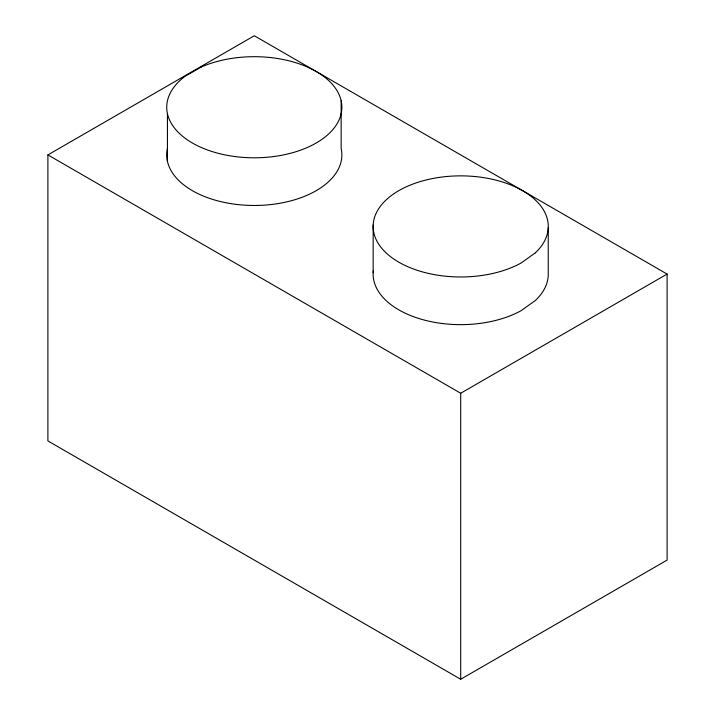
<?xml version="1.0" encoding="UTF-8"?>
<svg xmlns="http://www.w3.org/2000/svg" width="715" height="715" viewBox="0 0 715 715"><rect width="100%" height="100%" fill="white"/><g stroke="black" fill="none" stroke-linecap="round" stroke-linejoin="round"><path stroke-width="1.07" d="M47.896 154.914L254.299 35.75L667.104 274.077L667.104 560.086L460.701 679.25L47.896 440.923L47.896 154.914L460.701 393.25L667.104 274.077M548.244 227.728L548.244 275.4A87.57 50.559 0 0 1 535.374 300.488L520.994 310.748A87.57 50.559 0 0 1 423.503 319.855A87.57 50.559 0 0 1 373.319 270.744M460.701 393.25L460.701 679.25M373.159 225.1L373.159 272.764M341.153 100.824L341.153 148.488A87.57 50.559 0 0 1 253.995 205.473A87.57 50.559 0 0 1 167.516 148.148M167.435 113.676L167.435 161.34M535.374 252.824L520.994 263.084A87.57 50.559 0 0 1 377.663 242.465A87.57 50.559 0 0 1 470.595 176.185A87.57 50.559 0 0 1 535.374 252.824M201.228 67.031L185.006 76.335A87.57 50.559 0 0 0 235.047 156.567A87.57 50.559 0 0 0 339.857 96.471A87.57 50.559 0 0 0 201.228 67.031"/></g></svg>
